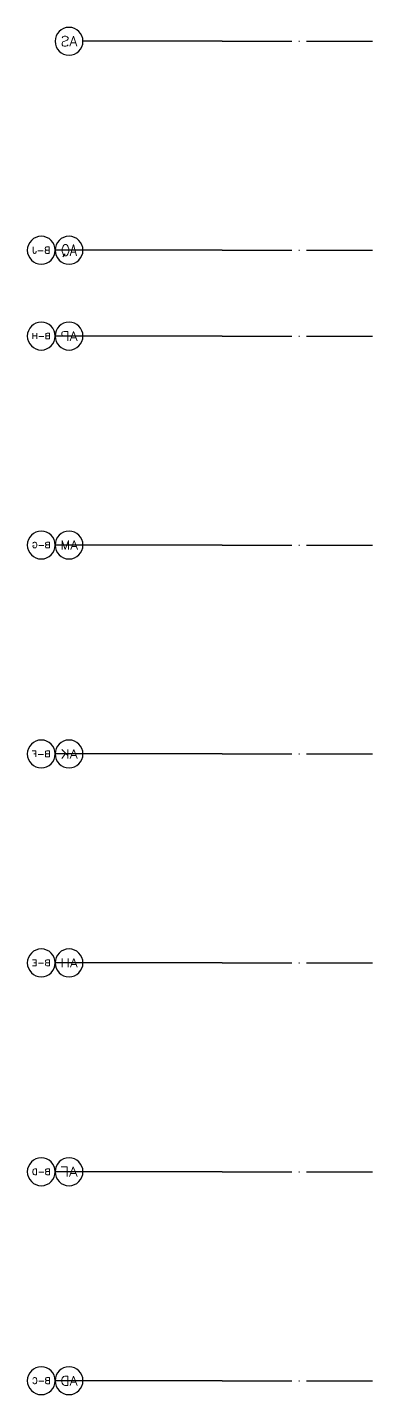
# Model space of a CAD drawing. Extents: x -473190 to 2138458, y -81875 to 2633646.
# Drawn here: x 1746718.6 to 1746817.8, y 101938.4 to 102331 of the extents above; entities that cross this region are included whole.
import ezdxf
from ezdxf.enums import TextEntityAlignment as Align

# ---------------------------------------------------------------- set-up
doc = ezdxf.new("R2010")
doc.units = 0
doc.header["$LTSCALE"] = 1000
doc.linetypes.add('DOTE', pattern=[2.42, 2, -0.2, 0.02, -0.2])
for name, color, linetype in [('AXIS', 3, 'Continuous'), ('AXIS_TEXT', 7, 'Continuous'), ('DOTE', 1, 'DOTE')]:
    doc.layers.add(name, color=color, linetype=linetype)
doc.styles.add('_TCH_AXIS', font='COMPLEX', dxfattribs={"bigfont": 'GBCBIG'})
doc.styles.add('_TCH_DIM_T3', font='tssdeng.shx', dxfattribs={"width": 0.564706, "bigfont": '@@@tssdchn.shx'})
doc.styles.add('COMPLEX', font='COMPLEX.shx', dxfattribs={"width": 0.65})
doc.dimstyles.new('_TCH_ARCH&&150', dxfattribs={"dimtxt": 525, "dimasz": 150, "dimexe": 375, "dimexo": 450, "dimgap": 150, "dimtad": 1, "dimdec": 0, "dimzin": 0, "dimdsep": 46, "dimtxsty": '_TCH_DIM_T3', "dimblk": 'ARCHTICK', "dimcen": 0.09, "dimclrt": 7, "dimazin": 2, "dimtfac": 1, "dimtdec": 0, "dimtix": 1, "dimtmove": 2, "dimatfit": 3, "dimfxl": 0, "dimtolj": 1, "dimtzin": 0, "dimarcsym": 0})

# ---------------------------------------------------------------- blocks, each defined once
blk = doc.blocks.new('_ArchTick')
at = {"color": 0, "linetype": 'ByBlock', "const_width": 0.4}
blk.add_lwpolyline([(-0.5, -0.5), (0.5, 0.5)], dxfattribs=at)
blk = doc.blocks.new('*D5799')
at = {"layer": 'AXIS', "color": 0, "lineweight": -2, "transparency": 16777216}
for p, q in [((2224813, 182568), (2228488, 182568)), ((2228113, 173568), (2228113, 182568)), ((2224813, 173568), (2228488, 173568))]:
    blk.add_line(p, q, dxfattribs=at)
at = {"layer": 'Defpoints', "color": 0, "transparency": 16777216}
for p in [(2224363, 182568), (2228113, 182568), (2224363, 173568)]:
    blk.add_point(p, dxfattribs=at)
at = {"layer": 'AXIS', "color": 0, "lineweight": -2, "transparency": 16777216, "xscale": 150, "yscale": 150, "zscale": 150}
for p, rotation in [((2228113, 182568), 90), ((2228113, 173568), 270)]:
    blk.add_blockref('_ArchTick', p, dxfattribs=dict(at, rotation=rotation))
at = {"layer": 'AXIS', "color": 7, "transparency": 16777216, "insert": (2227700, 178068), "char_height": 525, "attachment_point": 5, "rotation": 90, "style": '_TCH_DIM_T3'}
blk.add_mtext('\\A1;9000', dxfattribs=at)
blk = doc.blocks.new('*D5800')
at = {"layer": 'AXIS', "color": 0, "lineweight": -2, "transparency": 16777216}
for p, q in [((2224813, 191568), (2228488, 191568)), ((2228113, 182568), (2228113, 191568)), ((2224813, 182568), (2228488, 182568))]:
    blk.add_line(p, q, dxfattribs=at)
at = {"layer": 'Defpoints', "color": 0, "transparency": 16777216}
for p in [(2224363, 191568), (2228113, 191568), (2224363, 182568)]:
    blk.add_point(p, dxfattribs=at)
at = {"layer": 'AXIS', "color": 0, "lineweight": -2, "transparency": 16777216, "xscale": 150, "yscale": 150, "zscale": 150}
for p, rotation in [((2228113, 191568), 90), ((2228113, 182568), 270)]:
    blk.add_blockref('_ArchTick', p, dxfattribs=dict(at, rotation=rotation))
at = {"layer": 'AXIS', "color": 7, "transparency": 16777216, "insert": (2227700, 187068), "char_height": 525, "attachment_point": 5, "rotation": 90, "style": '_TCH_DIM_T3'}
blk.add_mtext('\\A1;9000', dxfattribs=at)
blk = doc.blocks.new('*D5801')
at = {"layer": 'AXIS', "color": 0, "lineweight": -2, "transparency": 16777216}
for p, q in [((2224813, 200568), (2228488, 200568)), ((2228113, 191568), (2228113, 200568)), ((2224813, 191568), (2228488, 191568))]:
    blk.add_line(p, q, dxfattribs=at)
at = {"layer": 'Defpoints', "color": 0, "transparency": 16777216}
for p in [(2224363, 200568), (2228113, 200568), (2224363, 191568)]:
    blk.add_point(p, dxfattribs=at)
at = {"layer": 'AXIS', "color": 0, "lineweight": -2, "transparency": 16777216, "xscale": 150, "yscale": 150, "zscale": 150}
for p, rotation in [((2228113, 200568), 90), ((2228113, 191568), 270)]:
    blk.add_blockref('_ArchTick', p, dxfattribs=dict(at, rotation=rotation))
at = {"layer": 'AXIS', "color": 7, "transparency": 16777216, "insert": (2227700, 196068), "char_height": 525, "attachment_point": 5, "rotation": 90, "style": '_TCH_DIM_T3'}
blk.add_mtext('\\A1;9000', dxfattribs=at)
blk = doc.blocks.new('*D5802')
at = {"layer": 'AXIS', "color": 0, "lineweight": -2, "transparency": 16777216}
for p, q in [((2224813, 209568), (2228488, 209568)), ((2228113, 200568), (2228113, 209568)), ((2224813, 200568), (2228488, 200568))]:
    blk.add_line(p, q, dxfattribs=at)
at = {"layer": 'Defpoints', "color": 0, "transparency": 16777216}
for p in [(2224363, 209568), (2228113, 209568), (2224363, 200568)]:
    blk.add_point(p, dxfattribs=at)
at = {"layer": 'AXIS', "color": 0, "lineweight": -2, "transparency": 16777216, "xscale": 150, "yscale": 150, "zscale": 150}
for p, rotation in [((2228113, 209568), 90), ((2228113, 200568), 270)]:
    blk.add_blockref('_ArchTick', p, dxfattribs=dict(at, rotation=rotation))
at = {"layer": 'AXIS', "color": 7, "transparency": 16777216, "insert": (2227700, 205068), "char_height": 525, "attachment_point": 5, "rotation": 90, "style": '_TCH_DIM_T3'}
blk.add_mtext('\\A1;9000', dxfattribs=at)
blk = doc.blocks.new('*D5803')
at = {"layer": 'AXIS', "color": 0, "lineweight": -2, "transparency": 16777216}
for p, q in [((2224813, 218568), (2228488, 218568)), ((2228113, 209568), (2228113, 218568)), ((2224813, 209568), (2228488, 209568))]:
    blk.add_line(p, q, dxfattribs=at)
at = {"layer": 'Defpoints', "color": 0, "transparency": 16777216}
for p in [(2224363, 218568), (2228113, 218568), (2224363, 209568)]:
    blk.add_point(p, dxfattribs=at)
at = {"layer": 'AXIS', "color": 0, "lineweight": -2, "transparency": 16777216, "xscale": 150, "yscale": 150, "zscale": 150}
for p, rotation in [((2228113, 218568), 90), ((2228113, 209568), 270)]:
    blk.add_blockref('_ArchTick', p, dxfattribs=dict(at, rotation=rotation))
at = {"layer": 'AXIS', "color": 7, "transparency": 16777216, "insert": (2227700, 214068), "char_height": 525, "attachment_point": 5, "rotation": 90, "style": '_TCH_DIM_T3'}
blk.add_mtext('\\A1;9000', dxfattribs=at)
blk = doc.blocks.new('*D5804')
at = {"layer": 'AXIS', "color": 0, "lineweight": -2, "transparency": 16777216}
for p, q in [((2224813, 222268), (2228488, 222268)), ((2228113, 218568), (2228113, 222268)), ((2224813, 218568), (2228488, 218568))]:
    blk.add_line(p, q, dxfattribs=at)
at = {"layer": 'Defpoints', "color": 0, "transparency": 16777216}
for p in [(2224363, 222268), (2228113, 222268), (2224363, 218568)]:
    blk.add_point(p, dxfattribs=at)
at = {"layer": 'AXIS', "color": 0, "lineweight": -2, "transparency": 16777216, "xscale": 150, "yscale": 150, "zscale": 150}
for p, rotation in [((2228113, 222268), 90), ((2228113, 218568), 270)]:
    blk.add_blockref('_ArchTick', p, dxfattribs=dict(at, rotation=rotation))
at = {"layer": 'AXIS', "color": 7, "transparency": 16777216, "insert": (2227700, 220418), "char_height": 525, "attachment_point": 5, "rotation": 90, "style": '_TCH_DIM_T3'}
blk.add_mtext('\\A1;3700', dxfattribs=at)
blk = doc.blocks.new('*D5805')
at = {"layer": 'AXIS', "color": 0, "lineweight": -2, "transparency": 16777216}
for p, q in [((2224813, 231268), (2228488, 231268)), ((2228113, 222268), (2228113, 231268)), ((2224813, 222268), (2228488, 222268))]:
    blk.add_line(p, q, dxfattribs=at)
at = {"layer": 'Defpoints', "color": 0, "transparency": 16777216}
for p in [(2224363, 231268), (2228113, 231268), (2224363, 222268)]:
    blk.add_point(p, dxfattribs=at)
at = {"layer": 'AXIS', "color": 0, "lineweight": -2, "transparency": 16777216, "xscale": 150, "yscale": 150, "zscale": 150}
for p, rotation in [((2228113, 231268), 90), ((2228113, 222268), 270)]:
    blk.add_blockref('_ArchTick', p, dxfattribs=dict(at, rotation=rotation))
at = {"layer": 'AXIS', "color": 7, "transparency": 16777216, "insert": (2227700, 226768), "char_height": 525, "attachment_point": 5, "rotation": 90, "style": '_TCH_DIM_T3'}
blk.add_mtext('\\A1;9000', dxfattribs=at)
blk = doc.blocks.new('_AXISO')
blk.add_circle((0, 0), 0.5)
at = {"layer": 'AXIS_TEXT', "style": 'COMPLEX', "width": 1.041667}
blk.add_attdef('A', text='', height=0.56, dxfattribs=at).set_placement((-0.25, -0.28), (0.25, -0.28), align=Align.FIT)
blk = doc.blocks.new('ADFSDF')
at = {"layer": 'AXIS'}
for p, q in [((2224362.8, 231268.1), (2230362.8, 231268.1)), ((2224362.8, 222268.1), (2230362.8, 222268.1)), ((2224362.8, 222268.1), (2231562.8, 222268.1)), ((2224362.8, 218568.1), (2230362.8, 218568.1)), ((2224362.8, 218568.1), (2231562.8, 218568.1)), ((2224362.8, 209568.1), (2230362.8, 209568.1)), ((2224362.8, 209568.1), (2231562.8, 209568.1)), ((2224362.8, 200568.1), (2230362.8, 200568.1)), ((2224362.8, 200568.1), (2231562.8, 200568.1)), ((2224362.8, 191568.1), (2230362.8, 191568.1)), ((2224362.8, 191568.1), (2231562.8, 191568.1)), ((2224362.8, 182568.1), (2230362.8, 182568.1)), ((2224362.8, 182568.1), (2231562.8, 182568.1)), ((2224362.8, 173568.1), (2230362.8, 173568.1)), ((2224362.8, 173568.1), (2231562.8, 173568.1))]:
    blk.add_line(p, q, dxfattribs=at)
blk.add_circle((2230962.8, 231268.1), 600, dxfattribs=at)
at = {"layer": 'DOTE', "color": 127, "linetype": 'DOTE', "ltscale": 1.5}
blk.add_line((2224362.8, 231268.1), (2217875.7, 231268.1), dxfattribs=at)
at = {"layer": 'DOTE', "color": 16, "linetype": 'DOTE', "ltscale": 1.5}
for p, q in [((2224362.8, 222268.1), (2217875.7, 222268.1)), ((2224362.8, 218568.1), (2217875.7, 218568.1)), ((2224362.8, 209568.1), (2217875.7, 209568.1)), ((2224362.8, 200568.1), (2217875.7, 200568.1)), ((2224362.8, 191568.1), (2217875.7, 191568.1)), ((2224362.8, 182568.1), (2217875.7, 182568.1)), ((2224362.8, 173568.1), (2217875.7, 173568.1))]:
    blk.add_line(p, q, dxfattribs=at)
at = {"layer": 'AXIS'}
ref = blk.add_blockref('_AXISO', (2230962.8, 222268.1), dxfattribs=dict(at, xscale=1200, yscale=1200, zscale=1200))
ref.add_attrib('A', 'AQ', dxfattribs={"layer": 'AXIS_TEXT', "height": 482.95, "style": '_TCH_AXIS', "width": 0.807692}).set_placement((2230619.1, 222026.6), (2231306.4, 222026.6), align=Align.FIT)
ref = blk.add_blockref('_AXISO', (2232162.8, 222268.1), dxfattribs=dict(at, xscale=1200, yscale=1200, zscale=1200))
ref.add_attrib('A', 'B-J', dxfattribs={"layer": 'AXIS_TEXT', "height": 281.67, "style": '_TCH_AXIS'}).set_placement((2231767.1, 222127.2), (2232558.5, 222127.2), align=Align.FIT)
ref = blk.add_blockref('_AXISO', (2230962.8, 218568.1), dxfattribs=dict(at, xscale=1200, yscale=1200, zscale=1200))
ref.add_attrib('A', 'AP', dxfattribs={"layer": 'AXIS_TEXT', "height": 406.3, "style": '_TCH_AXIS'}).set_placement((2230595.2, 218364.9), (2231330.4, 218364.9), align=Align.FIT)
ref = blk.add_blockref('_AXISO', (2232162.8, 218568.1), dxfattribs=dict(at, xscale=1200, yscale=1200, zscale=1200))
ref.add_attrib('A', 'B-H', dxfattribs={"layer": 'AXIS_TEXT', "height": 247.86, "style": '_TCH_AXIS'}).set_placement((2231761.5, 218444.1), (2232564.1, 218444.1), align=Align.FIT)
ref = blk.add_blockref('_AXISO', (2230962.8, 209568.1), dxfattribs=dict(at, xscale=1200, yscale=1200, zscale=1200))
ref.add_attrib('A', 'AM', dxfattribs={"layer": 'AXIS_TEXT', "height": 375.66, "style": '_TCH_AXIS'}).set_placement((2230587.1, 209380.2), (2231338.4, 209380.2), align=Align.FIT)
ref = blk.add_blockref('_AXISO', (2232162.8, 209568.1), dxfattribs=dict(at, xscale=1200, yscale=1200, zscale=1200))
ref.add_attrib('A', 'B-G', dxfattribs={"layer": 'AXIS_TEXT', "height": 254.69, "style": '_TCH_AXIS'}).set_placement((2231762.6, 209440.7), (2232563, 209440.7), align=Align.FIT)
ref = blk.add_blockref('_AXISO', (2230962.8, 200568.1), dxfattribs=dict(at, xscale=1200, yscale=1200, zscale=1200))
ref.add_attrib('A', 'AK', dxfattribs={"layer": 'AXIS_TEXT', "height": 390.46, "style": '_TCH_AXIS'}).set_placement((2230590.9, 200372.8), (2231334.7, 200372.8), align=Align.FIT)
ref = blk.add_blockref('_AXISO', (2232162.8, 200568.1), dxfattribs=dict(at, xscale=1200, yscale=1200, zscale=1200))
ref.add_attrib('A', 'B-F', dxfattribs={"layer": 'AXIS_TEXT', "height": 261.89, "style": '_TCH_AXIS'}).set_placement((2231763.7, 200437.1), (2232561.9, 200437.1), align=Align.FIT)
ref = blk.add_blockref('_AXISO', (2230962.8, 191568.1), dxfattribs=dict(at, xscale=1200, yscale=1200, zscale=1200))
ref.add_attrib('A', 'AH', dxfattribs={"layer": 'AXIS_TEXT', "height": 382.94, "style": '_TCH_AXIS'}).set_placement((2230589, 191376.6), (2231336.6, 191376.6), align=Align.FIT)
ref = blk.add_blockref('_AXISO', (2232162.8, 191568.1), dxfattribs=dict(at, xscale=1200, yscale=1200, zscale=1200))
ref.add_attrib('A', 'B-E', dxfattribs={"layer": 'AXIS_TEXT', "height": 261.89, "style": '_TCH_AXIS'}).set_placement((2231763.7, 191437.1), (2232561.9, 191437.1), align=Align.FIT)
ref = blk.add_blockref('_AXISO', (2230962.8, 182568.1), dxfattribs=dict(at, xscale=1200, yscale=1200, zscale=1200))
ref.add_attrib('A', 'AF', dxfattribs={"layer": 'AXIS_TEXT', "height": 414.63, "style": '_TCH_AXIS'}).set_placement((2230597.5, 182360.7), (2231328.1, 182360.7), align=Align.FIT)
ref = blk.add_blockref('_AXISO', (2232162.8, 182568.1), dxfattribs=dict(at, xscale=1200, yscale=1200, zscale=1200))
ref.add_attrib('A', 'B-D', dxfattribs={"layer": 'AXIS_TEXT', "height": 258.24, "style": '_TCH_AXIS'}).set_placement((2231763.1, 182438.9), (2232562.4, 182438.9), align=Align.FIT)
ref = blk.add_blockref('_AXISO', (2230962.8, 173568.1), dxfattribs=dict(at, xscale=1200, yscale=1200, zscale=1200))
ref.add_attrib('A', 'AD', dxfattribs={"layer": 'AXIS_TEXT', "height": 406.3, "style": '_TCH_AXIS'}).set_placement((2230595.2, 173364.9), (2231330.4, 173364.9), align=Align.FIT)
ref = blk.add_blockref('_AXISO', (2232162.8, 173568.1), dxfattribs=dict(at, xscale=1200, yscale=1200, zscale=1200))
ref.add_attrib('A', 'B-C', dxfattribs={"layer": 'AXIS_TEXT', "height": 265.63, "style": '_TCH_AXIS'}).set_placement((2231764.3, 173435.2), (2232561.2, 173435.2), align=Align.FIT)
at = {"layer": 'AXIS_TEXT', "style": '_TCH_AXIS'}
blk.add_text('AS', height=432.18, dxfattribs=at).set_placement((2230602.6, 231052), (2231322.9, 231052), align=Align.FIT)
at = {"layer": 'AXIS'}
for p1, p2, picture, middle in [((2224362.8, 222268.1), (2224362.8, 231268.1), '*D5805', (2227700.3, 226768.1)), ((2224362.8, 218568.1), (2224362.8, 222268.1), '*D5804', (2227700.3, 220418.1)), ((2224362.8, 209568.1), (2224362.8, 218568.1), '*D5803', (2227700.3, 214068.1)), ((2224362.8, 200568.1), (2224362.8, 209568.1), '*D5802', (2227700.3, 205068.1)), ((2224362.8, 191568.1), (2224362.8, 200568.1), '*D5801', (2227700.3, 196068.1)), ((2224362.8, 182568.1), (2224362.8, 191568.1), '*D5800', (2227700.3, 187068.1)), ((2224362.8, 173568.1), (2224362.8, 182568.1), '*D5799', (2227700.3, 178068.1))]:
    dim = blk.add_aligned_dim(p1=p1, p2=p2, distance=-3750, dimstyle='_TCH_ARCH&&150', dxfattribs=at)
    dim.commit()
    dim.dimension.update_dxf_attribs({"geometry": picture, "text_midpoint": middle})

msp = doc.modelspace()

# ---------------------------------------------------------------- block references
at = {"xscale": -0.00666666667, "yscale": 0.00666666667, "zscale": 0.00666666667}
msp.add_blockref('ADFSDF', (1761603.66, 100785.24), dxfattribs=at)

doc.saveas('drawing.dxf')
